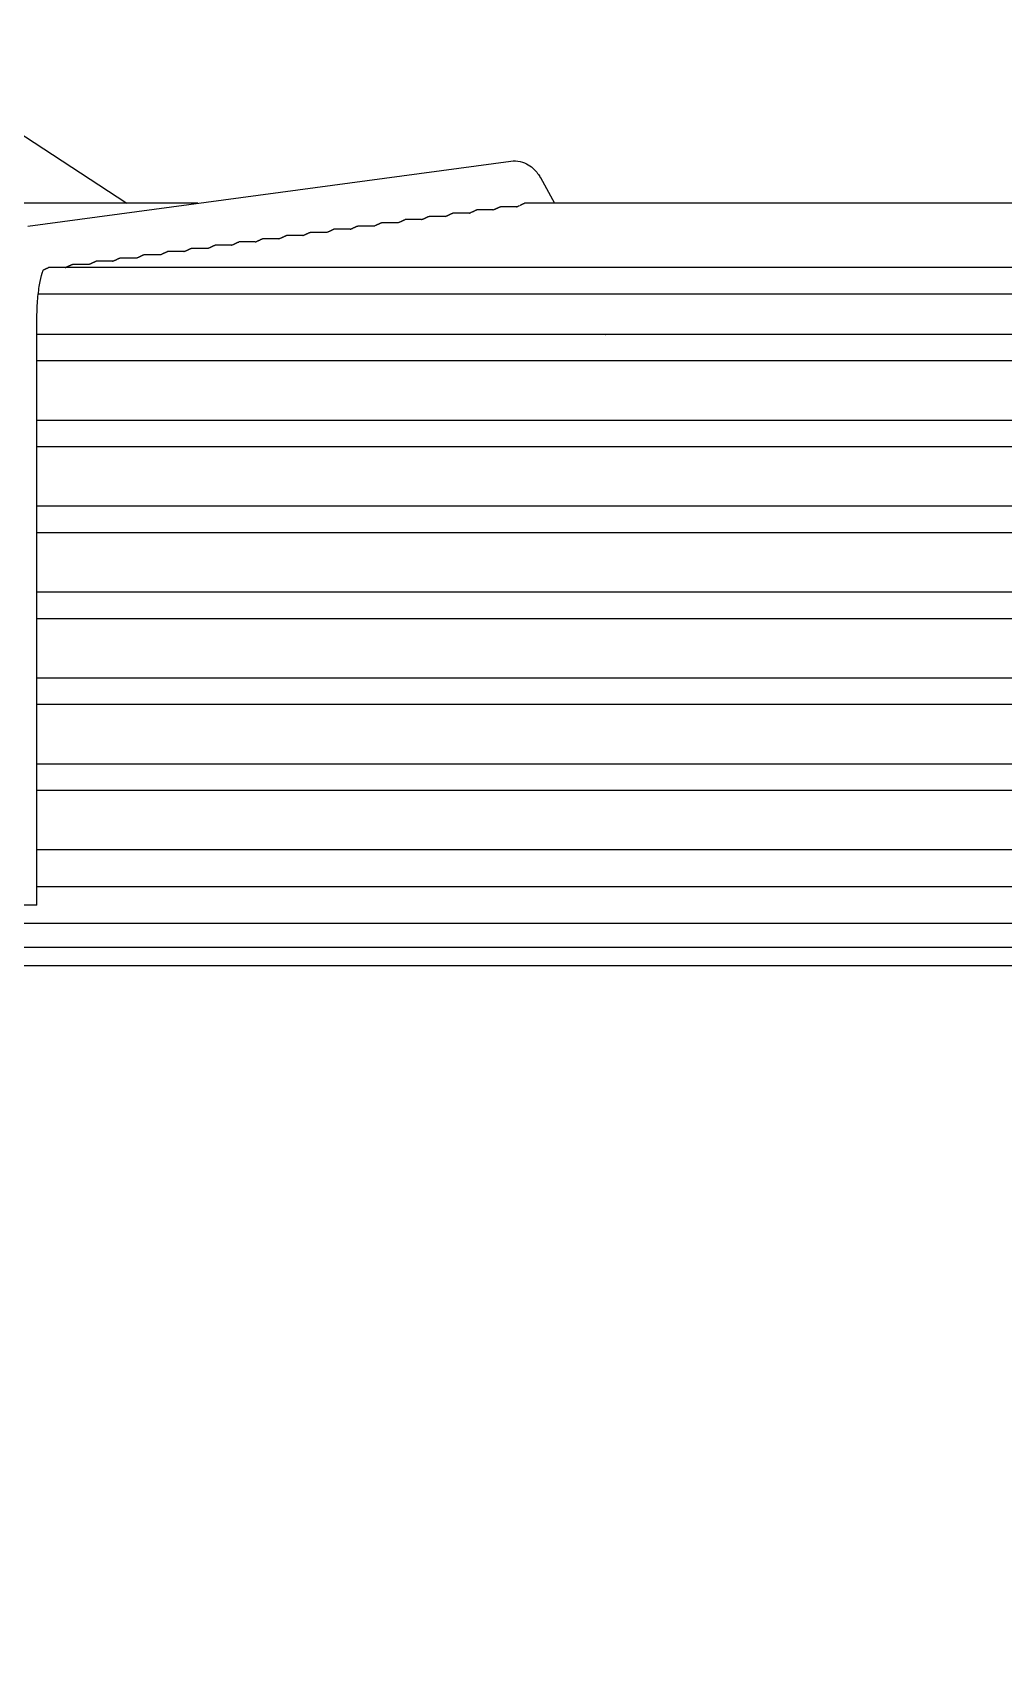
# Model space of a CAD drawing. Header units: millimetres. Extents: x 16200 to 32328, y 18593 to 29476.
# Drawn here: x 16320.06 to 16324.15, y 18981.16 to 18988 of the extents above; entities that cross this region are included whole.
import ezdxf

# ---------------------------------------------------------------- set-up
doc = ezdxf.new("R2010")
doc.units = ezdxf.units.MM
doc.header["$LTSCALE"] = 5
doc.layers.add('UNIT', color=6, linetype='Continuous')
doc.layers.add('WS-NO-CONTROL', color=3, linetype='Continuous')
doc.styles.add('SUBMITTAL', font='romans.shx', dxfattribs={"width": 0.75})
doc.dimstyles.new('SUBMITTAL', dxfattribs={"dimtxt": 0.09375, "dimasz": 0.09375, "dimexe": 0.03125, "dimexo": 0.0625, "dimgap": 0.0625, "dimtad": 0, "dimdec": 4, "dimzin": 4, "dimdsep": 46, "dimlunit": 4, "dimtxsty": 'SUBMITTAL', "dimcen": 0.09375, "dimclre": 6, "dimadec": 0, "dimazin": 0, "dimtfac": 1, "dimtdec": 0, "dimtofl": 0, "dimtmove": 0, "dimatfit": 3, "dimfxl": 0, "dimfrac": 2, "dimtolj": 1, "dimtzin": 4, "dimarcsym": 0})

msp = doc.modelspace()

# ---------------------------------------------------------------- linework, layer by layer
at = {"layer": 'UNIT'}
for p, q in [((16319.5161, 18987.8889), (16320.453, 18987.2749)), ((16320.0363, 18987.1783), (16322.0717, 18987.4529)), ((16322.1966, 18987.383), (16322.2566, 18987.2749)), ((16320.7524, 18987.2749), (16319.2468, 18987.2749)), ((16321.7959, 18987.2196), (16321.7272, 18987.2196)), ((16321.8961, 18987.2331), (16321.8274, 18987.2331)), ((16321.9963, 18987.2466), (16321.9276, 18987.2466)), ((16322.0962, 18987.2601), (16322.0279, 18987.2601)), ((16326.1323, 18987.2749), (16322.1298, 18987.2749)), ((16321.295, 18987.1522), (16321.2261, 18987.1522)), ((16321.3952, 18987.1657), (16321.3263, 18987.1657)), ((16321.4954, 18987.1791), (16321.4265, 18987.1791)), ((16321.5956, 18987.1926), (16321.5267, 18987.1926)), ((16321.6957, 18987.2061), (16321.627, 18987.2061)), ((16320.7941, 18987.0847), (16320.725, 18987.0847)), ((16320.8943, 18987.0982), (16320.8252, 18987.0982)), ((16320.9945, 18987.1117), (16320.9254, 18987.1117)), ((16321.0946, 18987.1252), (16321.0256, 18987.1252)), ((16321.1948, 18987.1387), (16321.1258, 18987.1387)), ((16320.2932, 18987.0172), (16320.2238, 18987.0172)), ((16320.3934, 18987.0307), (16320.3241, 18987.0307)), ((16320.4935, 18987.0442), (16320.4243, 18987.0442)), ((16320.5937, 18987.0577), (16320.5245, 18987.0577)), ((16320.6939, 18987.0712), (16320.6247, 18987.0712)), ((16328.1385, 18987.0037), (16320.1236, 18987.0037)), ((16320.08, 18986.8935), (16328.1821, 18986.8935)), ((16320.0741, 18984.3163), (16320.0741, 18986.7856)), ((16328.188, 18986.7218), (16320.0741, 18986.7218)), ((16320.1031, 18986.7232), (16320.1052, 18986.7218)), ((16320.8527, 18986.7232), (16320.8527, 18986.7218)), ((16320.0741, 18986.6115), (16328.188, 18986.6115)), ((16328.188, 18986.3596), (16320.0741, 18986.3596)), ((16320.0741, 18986.2493), (16328.188, 18986.2493)), ((16328.188, 18985.9974), (16320.0741, 18985.9974)), ((16320.0741, 18985.8871), (16328.188, 18985.8871)), ((16328.188, 18985.6352), (16320.0741, 18985.6352)), ((16320.0741, 18985.5249), (16328.188, 18985.5249)), ((16328.188, 18985.2729), (16320.0741, 18985.2729)), ((16320.0741, 18985.1627), (16328.188, 18985.1627)), ((16328.188, 18984.9107), (16320.0741, 18984.9107)), ((16320.0741, 18984.8005), (16328.188, 18984.8005)), ((16328.188, 18984.5485), (16320.0741, 18984.5485)), ((16320.0741, 18984.395), (16328.188, 18984.395)), ((16320.0741, 18984.3163), (16319.8773, 18984.3163)), ((16319.5051, 18984.2395), (16328.757, 18984.2395)), ((16307.261, 18984.1391), (16341.0011, 18984.1391)), ((16341.0011, 18984.0604), (16307.261, 18984.0604))]:
    msp.add_line(p, q, dxfattribs=at)
for start_param, end_param in [(0.23649, 0.259134), (1.752338, 1.774981)]:
    msp.add_ellipse((16322.4147, 18986.7872), major_axis=(-0.0861, -0.0478), ratio=0.875426, start_param=start_param, end_param=end_param, dxfattribs=at)
for points, knots in [([(16322.0717, 18987.4529), (16322.085, 18987.4547), (16322.099, 18987.454), (16322.1247, 18987.4482), (16322.1361, 18987.4432), (16322.1552, 18987.4319), (16322.1628, 18987.4256), (16322.1756, 18987.4132), (16322.1807, 18987.407), (16322.1895, 18987.3949), (16322.1932, 18987.389), (16322.1965, 18987.3831), (16322.1965, 18987.383), (16322.1966, 18987.383)], [3.1066861, 3.1066861, 3.1066861, 3.1066861, 3.1999885, 3.1999885, 3.2942363, 3.2942363, 3.388484, 3.388484, 3.4827318, 3.4827318, 3.5769796, 3.5769796, 3.577925, 3.577925, 3.577925, 3.577925]), ([(16321.6957, 18987.2061), (16321.697, 18987.2066), (16321.6982, 18987.207), (16321.6994, 18987.2075), (16321.7006, 18987.208), (16321.7019, 18987.2085), (16321.703, 18987.209), (16321.7042, 18987.2095), (16321.7053, 18987.21), (16321.7064, 18987.2105), (16321.7075, 18987.211), (16321.7085, 18987.2115), (16321.7095, 18987.2119), (16321.7105, 18987.2124), (16321.7114, 18987.2128), (16321.7123, 18987.2133), (16321.7132, 18987.2137), (16321.7141, 18987.2141), (16321.7149, 18987.2145), (16321.7157, 18987.2149), (16321.7165, 18987.2153), (16321.7172, 18987.2157), (16321.7179, 18987.216), (16321.7186, 18987.2164), (16321.7193, 18987.2167), (16321.7199, 18987.217), (16321.7205, 18987.2173), (16321.7211, 18987.2175), (16321.7217, 18987.2178), (16321.7222, 18987.218), (16321.7227, 18987.2183), (16321.7232, 18987.2185), (16321.7237, 18987.2187), (16321.7241, 18987.2188), (16321.7246, 18987.219), (16321.725, 18987.2192), (16321.7253, 18987.2193), (16321.7257, 18987.2194), (16321.726, 18987.2195), (16321.7263, 18987.2195), (16321.7266, 18987.2196), (16321.7269, 18987.2196), (16321.7271, 18987.2196), (16321.7271, 18987.2196), (16321.7272, 18987.2196), (16321.7272, 18987.2196)], [0.1730327, 0.1730327, 0.1730327, 0.1730327, 0.195122, 0.195122, 0.195122, 0.2195122, 0.2195122, 0.2195122, 0.2439024, 0.2439024, 0.2439024, 0.2682927, 0.2682927, 0.2682927, 0.2926829, 0.2926829, 0.2926829, 0.3170732, 0.3170732, 0.3170732, 0.3414634, 0.3414634, 0.3414634, 0.3658537, 0.3658537, 0.3658537, 0.3902439, 0.3902439, 0.3902439, 0.4146341, 0.4146341, 0.4146341, 0.4390244, 0.4390244, 0.4390244, 0.4634146, 0.4634146, 0.4634146, 0.4878049, 0.4878049, 0.4878049, 0.5121951, 0.5121951, 0.5121951, 0.5157186, 0.5157186, 0.5157186, 0.5157186]), ([(16321.7959, 18987.2196), (16321.7972, 18987.2201), (16321.7984, 18987.2206), (16321.7996, 18987.221), (16321.8009, 18987.2215), (16321.8021, 18987.222), (16321.8033, 18987.2225), (16321.8045, 18987.223), (16321.8056, 18987.2235), (16321.8067, 18987.224), (16321.8077, 18987.2245), (16321.8088, 18987.225), (16321.8098, 18987.2254), (16321.8107, 18987.2259), (16321.8117, 18987.2263), (16321.8126, 18987.2268), (16321.8135, 18987.2272), (16321.8143, 18987.2276), (16321.8151, 18987.228), (16321.8159, 18987.2284), (16321.8167, 18987.2288), (16321.8174, 18987.2292), (16321.8182, 18987.2295), (16321.8188, 18987.2299), (16321.8195, 18987.2302), (16321.8202, 18987.2305), (16321.8208, 18987.2308), (16321.8213, 18987.231), (16321.8219, 18987.2313), (16321.8225, 18987.2315), (16321.823, 18987.2318), (16321.8235, 18987.232), (16321.8239, 18987.2322), (16321.8244, 18987.2323), (16321.8248, 18987.2325), (16321.8252, 18987.2326), (16321.8256, 18987.2328), (16321.8259, 18987.2329), (16321.8263, 18987.233), (16321.8266, 18987.233), (16321.8268, 18987.2331), (16321.8271, 18987.2331), (16321.8273, 18987.2331), (16321.8274, 18987.2331), (16321.8274, 18987.2331), (16321.8274, 18987.2331)], [0.17268, 0.17268, 0.17268, 0.17268, 0.195122, 0.195122, 0.195122, 0.2195122, 0.2195122, 0.2195122, 0.2439024, 0.2439024, 0.2439024, 0.2682927, 0.2682927, 0.2682927, 0.2926829, 0.2926829, 0.2926829, 0.3170732, 0.3170732, 0.3170732, 0.3414634, 0.3414634, 0.3414634, 0.3658537, 0.3658537, 0.3658537, 0.3902439, 0.3902439, 0.3902439, 0.4146341, 0.4146341, 0.4146341, 0.4390244, 0.4390244, 0.4390244, 0.4634146, 0.4634146, 0.4634146, 0.4878049, 0.4878049, 0.4878049, 0.5121951, 0.5121951, 0.5121951, 0.515732, 0.515732, 0.515732, 0.515732]), ([(16321.8961, 18987.2331), (16321.8974, 18987.2336), (16321.8986, 18987.2341), (16321.8998, 18987.2345), (16321.9011, 18987.235), (16321.9023, 18987.2355), (16321.9035, 18987.236), (16321.9047, 18987.2365), (16321.9058, 18987.237), (16321.9069, 18987.2375), (16321.908, 18987.238), (16321.909, 18987.2385), (16321.91, 18987.2389), (16321.911, 18987.2394), (16321.9119, 18987.2399), (16321.9128, 18987.2403), (16321.9137, 18987.2407), (16321.9145, 18987.2411), (16321.9154, 18987.2415), (16321.9162, 18987.2419), (16321.9169, 18987.2423), (16321.9177, 18987.2427), (16321.9184, 18987.243), (16321.9191, 18987.2434), (16321.9197, 18987.2437), (16321.9204, 18987.244), (16321.921, 18987.2443), (16321.9216, 18987.2445), (16321.9221, 18987.2448), (16321.9227, 18987.245), (16321.9232, 18987.2453), (16321.9237, 18987.2455), (16321.9242, 18987.2457), (16321.9246, 18987.2458), (16321.925, 18987.246), (16321.9254, 18987.2461), (16321.9258, 18987.2463), (16321.9262, 18987.2464), (16321.9265, 18987.2465), (16321.9268, 18987.2465), (16321.9271, 18987.2466), (16321.9273, 18987.2466), (16321.9275, 18987.2466), (16321.9276, 18987.2466), (16321.9276, 18987.2466), (16321.9276, 18987.2466)], [0.1723275, 0.1723275, 0.1723275, 0.1723275, 0.195122, 0.195122, 0.195122, 0.2195122, 0.2195122, 0.2195122, 0.2439024, 0.2439024, 0.2439024, 0.2682927, 0.2682927, 0.2682927, 0.2926829, 0.2926829, 0.2926829, 0.3170732, 0.3170732, 0.3170732, 0.3414634, 0.3414634, 0.3414634, 0.3658537, 0.3658537, 0.3658537, 0.3902439, 0.3902439, 0.3902439, 0.4146341, 0.4146341, 0.4146341, 0.4390244, 0.4390244, 0.4390244, 0.4634146, 0.4634146, 0.4634146, 0.4878049, 0.4878049, 0.4878049, 0.5121951, 0.5121951, 0.5121951, 0.5157454, 0.5157454, 0.5157454, 0.5157454]), ([(16321.9963, 18987.2466), (16321.9976, 18987.2471), (16321.9989, 18987.2476), (16322.0001, 18987.248), (16322.0013, 18987.2485), (16322.0026, 18987.2491), (16322.0038, 18987.2496), (16322.0049, 18987.2501), (16322.0061, 18987.2505), (16322.0071, 18987.251), (16322.0082, 18987.2515), (16322.0092, 18987.252), (16322.0102, 18987.2524), (16322.0112, 18987.2529), (16322.0121, 18987.2534), (16322.013, 18987.2538), (16322.0139, 18987.2542), (16322.0148, 18987.2546), (16322.0156, 18987.255), (16322.0164, 18987.2554), (16322.0172, 18987.2558), (16322.0179, 18987.2562), (16322.0186, 18987.2565), (16322.0193, 18987.2569), (16322.02, 18987.2572), (16322.0206, 18987.2575), (16322.0212, 18987.2578), (16322.0218, 18987.258), (16322.0224, 18987.2583), (16322.0229, 18987.2585), (16322.0234, 18987.2588), (16322.0239, 18987.259), (16322.0244, 18987.2592), (16322.0248, 18987.2593), (16322.0253, 18987.2595), (16322.0257, 18987.2596), (16322.026, 18987.2598), (16322.0264, 18987.2599), (16322.0267, 18987.26), (16322.027, 18987.26), (16322.0273, 18987.2601), (16322.0276, 18987.2601), (16322.0278, 18987.2601), (16322.0278, 18987.2601), (16322.0278, 18987.2601), (16322.0279, 18987.2601)], [0.1719755, 0.1719755, 0.1719755, 0.1719755, 0.195122, 0.195122, 0.195122, 0.2195122, 0.2195122, 0.2195122, 0.2439024, 0.2439024, 0.2439024, 0.2682927, 0.2682927, 0.2682927, 0.2926829, 0.2926829, 0.2926829, 0.3170732, 0.3170732, 0.3170732, 0.3414634, 0.3414634, 0.3414634, 0.3658537, 0.3658537, 0.3658537, 0.3902439, 0.3902439, 0.3902439, 0.4146341, 0.4146341, 0.4146341, 0.4390244, 0.4390244, 0.4390244, 0.4634146, 0.4634146, 0.4634146, 0.4878049, 0.4878049, 0.4878049, 0.5121951, 0.5121951, 0.5121951, 0.5157586, 0.5157586, 0.5157586, 0.5157586]), ([(16322.0962, 18987.2601), (16322.0965, 18987.2602), (16322.0968, 18987.2603), (16322.0971, 18987.2605), (16322.0986, 18987.261), (16322.0999, 18987.2615), (16322.1012, 18987.262), (16322.1025, 18987.2626), (16322.1038, 18987.2631), (16322.105, 18987.2636), (16322.1062, 18987.2642), (16322.1074, 18987.2647), (16322.1085, 18987.2652)], [0.16559879, 0.16559879, 0.16559879, 0.16559879, 0.17073171, 0.17073171, 0.17073171, 0.19512195, 0.19512195, 0.19512195, 0.2195122, 0.2195122, 0.2195122, 0.24390244, 0.24390244, 0.24390244, 0.24390244]), ([(16322.1116, 18987.2667), (16322.1127, 18987.2672), (16322.1136, 18987.2677), (16322.1145, 18987.2682), (16322.1154, 18987.2686), (16322.1163, 18987.2691), (16322.1172, 18987.2695), (16322.118, 18987.2699), (16322.1188, 18987.2703), (16322.1195, 18987.2707), (16322.1203, 18987.2711), (16322.121, 18987.2714), (16322.1216, 18987.2717), (16322.1223, 18987.2721), (16322.1229, 18987.2724), (16322.1235, 18987.2727), (16322.1241, 18987.273), (16322.1247, 18987.2732), (16322.1252, 18987.2734), (16322.1257, 18987.2737), (16322.1262, 18987.2739), (16322.1266, 18987.2741), (16322.1271, 18987.2742), (16322.1275, 18987.2744), (16322.1279, 18987.2745), (16322.1283, 18987.2746), (16322.1286, 18987.2747), (16322.1289, 18987.2748), (16322.1292, 18987.2748), (16322.1295, 18987.2749), (16322.1297, 18987.2749), (16322.1297, 18987.2749), (16322.1297, 18987.2749), (16322.1298, 18987.2749)], [0.2682927, 0.2682927, 0.2682927, 0.2682927, 0.2926829, 0.2926829, 0.2926829, 0.3170732, 0.3170732, 0.3170732, 0.3414634, 0.3414634, 0.3414634, 0.3658537, 0.3658537, 0.3658537, 0.3902439, 0.3902439, 0.3902439, 0.4146341, 0.4146341, 0.4146341, 0.4390244, 0.4390244, 0.4390244, 0.4634146, 0.4634146, 0.4634146, 0.4878049, 0.4878049, 0.4878049, 0.5121951, 0.5121951, 0.5121951, 0.5152045, 0.5152045, 0.5152045, 0.5152045]), ([(16321.1948, 18987.1387), (16321.196, 18987.1391), (16321.1971, 18987.1395), (16321.1981, 18987.1399), (16321.1994, 18987.1404), (16321.2007, 18987.1409), (16321.2018, 18987.1415), (16321.203, 18987.142), (16321.2042, 18987.1425), (16321.2052, 18987.1429), (16321.2063, 18987.1434), (16321.2074, 18987.1439), (16321.2083, 18987.1444), (16321.2093, 18987.1449), (16321.2103, 18987.1453), (16321.2112, 18987.1457), (16321.2121, 18987.1462), (16321.2129, 18987.1466), (16321.2137, 18987.147), (16321.2145, 18987.1474), (16321.2153, 18987.1478), (16321.216, 18987.1481), (16321.2168, 18987.1485), (16321.2175, 18987.1488), (16321.2181, 18987.1492), (16321.2188, 18987.1495), (16321.2194, 18987.1498), (16321.22, 18987.15), (16321.2206, 18987.1503), (16321.2211, 18987.1506), (16321.2216, 18987.1508), (16321.2221, 18987.151), (16321.2226, 18987.1512), (16321.223, 18987.1514), (16321.2235, 18987.1515), (16321.2239, 18987.1517), (16321.2242, 18987.1518), (16321.2246, 18987.1519), (16321.2249, 18987.152), (16321.2252, 18987.1521), (16321.2255, 18987.1521), (16321.2258, 18987.1521), (16321.226, 18987.1522), (16321.226, 18987.1522), (16321.226, 18987.1522), (16321.2261, 18987.1522)], [0.1747945, 0.1747945, 0.1747945, 0.1747945, 0.195122, 0.195122, 0.195122, 0.2195122, 0.2195122, 0.2195122, 0.2439024, 0.2439024, 0.2439024, 0.2682927, 0.2682927, 0.2682927, 0.2926829, 0.2926829, 0.2926829, 0.3170732, 0.3170732, 0.3170732, 0.3414634, 0.3414634, 0.3414634, 0.3658537, 0.3658537, 0.3658537, 0.3902439, 0.3902439, 0.3902439, 0.4146341, 0.4146341, 0.4146341, 0.4390244, 0.4390244, 0.4390244, 0.4634146, 0.4634146, 0.4634146, 0.4878049, 0.4878049, 0.4878049, 0.5121951, 0.5121951, 0.5121951, 0.5156505, 0.5156505, 0.5156505, 0.5156505]), ([(16321.295, 18987.1522), (16321.2962, 18987.1526), (16321.2973, 18987.153), (16321.2984, 18987.1534), (16321.2997, 18987.154), (16321.3009, 18987.1545), (16321.3021, 18987.155), (16321.3033, 18987.1555), (16321.3044, 18987.156), (16321.3055, 18987.1565), (16321.3066, 18987.1569), (16321.3076, 18987.1574), (16321.3086, 18987.1579), (16321.3096, 18987.1584), (16321.3105, 18987.1588), (16321.3114, 18987.1593), (16321.3123, 18987.1597), (16321.3132, 18987.1601), (16321.314, 18987.1605), (16321.3148, 18987.1609), (16321.3155, 18987.1613), (16321.3163, 18987.1616), (16321.317, 18987.162), (16321.3177, 18987.1623), (16321.3184, 18987.1627), (16321.319, 18987.163), (16321.3196, 18987.1633), (16321.3202, 18987.1635), (16321.3208, 18987.1638), (16321.3213, 18987.1641), (16321.3218, 18987.1643), (16321.3223, 18987.1645), (16321.3228, 18987.1647), (16321.3232, 18987.1649), (16321.3237, 18987.165), (16321.3241, 18987.1652), (16321.3244, 18987.1653), (16321.3248, 18987.1654), (16321.3251, 18987.1655), (16321.3254, 18987.1655), (16321.3257, 18987.1656), (16321.326, 18987.1656), (16321.3262, 18987.1657), (16321.3262, 18987.1657), (16321.3263, 18987.1657), (16321.3263, 18987.1657)], [0.1744428, 0.1744428, 0.1744428, 0.1744428, 0.195122, 0.195122, 0.195122, 0.2195122, 0.2195122, 0.2195122, 0.2439024, 0.2439024, 0.2439024, 0.2682927, 0.2682927, 0.2682927, 0.2926829, 0.2926829, 0.2926829, 0.3170732, 0.3170732, 0.3170732, 0.3414634, 0.3414634, 0.3414634, 0.3658537, 0.3658537, 0.3658537, 0.3902439, 0.3902439, 0.3902439, 0.4146341, 0.4146341, 0.4146341, 0.4390244, 0.4390244, 0.4390244, 0.4634146, 0.4634146, 0.4634146, 0.4878049, 0.4878049, 0.4878049, 0.5121951, 0.5121951, 0.5121951, 0.5156642, 0.5156642, 0.5156642, 0.5156642]), ([(16321.3952, 18987.1657), (16321.3964, 18987.1661), (16321.3975, 18987.1665), (16321.3986, 18987.167), (16321.3999, 18987.1675), (16321.4011, 18987.168), (16321.4023, 18987.1685), (16321.4035, 18987.169), (16321.4046, 18987.1695), (16321.4057, 18987.17), (16321.4068, 18987.1705), (16321.4078, 18987.1709), (16321.4088, 18987.1714), (16321.4098, 18987.1719), (16321.4107, 18987.1723), (16321.4116, 18987.1728), (16321.4125, 18987.1732), (16321.4134, 18987.1736), (16321.4142, 18987.174), (16321.415, 18987.1744), (16321.4158, 18987.1748), (16321.4165, 18987.1752), (16321.4172, 18987.1755), (16321.4179, 18987.1758), (16321.4186, 18987.1762), (16321.4192, 18987.1765), (16321.4198, 18987.1768), (16321.4204, 18987.177), (16321.421, 18987.1773), (16321.4216, 18987.1776), (16321.4221, 18987.1778), (16321.4226, 18987.178), (16321.423, 18987.1782), (16321.4235, 18987.1784), (16321.4239, 18987.1785), (16321.4243, 18987.1787), (16321.4247, 18987.1788), (16321.425, 18987.1789), (16321.4254, 18987.179), (16321.4257, 18987.179), (16321.4259, 18987.1791), (16321.4262, 18987.1791), (16321.4264, 18987.1791), (16321.4265, 18987.1791), (16321.4265, 18987.1791), (16321.4265, 18987.1791)], [0.1740907, 0.1740907, 0.1740907, 0.1740907, 0.195122, 0.195122, 0.195122, 0.2195122, 0.2195122, 0.2195122, 0.2439024, 0.2439024, 0.2439024, 0.2682927, 0.2682927, 0.2682927, 0.2926829, 0.2926829, 0.2926829, 0.3170732, 0.3170732, 0.3170732, 0.3414634, 0.3414634, 0.3414634, 0.3658537, 0.3658537, 0.3658537, 0.3902439, 0.3902439, 0.3902439, 0.4146341, 0.4146341, 0.4146341, 0.4390244, 0.4390244, 0.4390244, 0.4634146, 0.4634146, 0.4634146, 0.4878049, 0.4878049, 0.4878049, 0.5121951, 0.5121951, 0.5121951, 0.5156779, 0.5156779, 0.5156779, 0.5156779]), ([(16321.4954, 18987.1791), (16321.4966, 18987.1796), (16321.4977, 18987.18), (16321.4989, 18987.1805), (16321.5002, 18987.181), (16321.5014, 18987.1815), (16321.5026, 18987.182), (16321.5037, 18987.1825), (16321.5049, 18987.183), (16321.506, 18987.1835), (16321.507, 18987.184), (16321.5081, 18987.1844), (16321.509, 18987.1849), (16321.51, 18987.1854), (16321.511, 18987.1858), (16321.5119, 18987.1863), (16321.5128, 18987.1867), (16321.5136, 18987.1871), (16321.5144, 18987.1875), (16321.5152, 18987.1879), (16321.516, 18987.1883), (16321.5167, 18987.1887), (16321.5175, 18987.189), (16321.5182, 18987.1893), (16321.5188, 18987.1897), (16321.5195, 18987.19), (16321.5201, 18987.1903), (16321.5207, 18987.1905), (16321.5212, 18987.1908), (16321.5218, 18987.1911), (16321.5223, 18987.1913), (16321.5228, 18987.1915), (16321.5233, 18987.1917), (16321.5237, 18987.1919), (16321.5241, 18987.192), (16321.5245, 18987.1922), (16321.5249, 18987.1923), (16321.5253, 18987.1924), (16321.5256, 18987.1925), (16321.5259, 18987.1925), (16321.5262, 18987.1926), (16321.5264, 18987.1926), (16321.5267, 18987.1926), (16321.5267, 18987.1926), (16321.5267, 18987.1926), (16321.5267, 18987.1926)], [0.1737382, 0.1737382, 0.1737382, 0.1737382, 0.195122, 0.195122, 0.195122, 0.2195122, 0.2195122, 0.2195122, 0.2439024, 0.2439024, 0.2439024, 0.2682927, 0.2682927, 0.2682927, 0.2926829, 0.2926829, 0.2926829, 0.3170732, 0.3170732, 0.3170732, 0.3414634, 0.3414634, 0.3414634, 0.3658537, 0.3658537, 0.3658537, 0.3902439, 0.3902439, 0.3902439, 0.4146341, 0.4146341, 0.4146341, 0.4390244, 0.4390244, 0.4390244, 0.4634146, 0.4634146, 0.4634146, 0.4878049, 0.4878049, 0.4878049, 0.5121951, 0.5121951, 0.5121951, 0.5156915, 0.5156915, 0.5156915, 0.5156915]), ([(16321.5956, 18987.1926), (16321.5968, 18987.1931), (16321.598, 18987.1935), (16321.5991, 18987.194), (16321.6004, 18987.1945), (16321.6016, 18987.195), (16321.6028, 18987.1955), (16321.604, 18987.196), (16321.6051, 18987.1965), (16321.6062, 18987.197), (16321.6073, 18987.1975), (16321.6083, 18987.198), (16321.6093, 18987.1984), (16321.6103, 18987.1989), (16321.6112, 18987.1993), (16321.6121, 18987.1998), (16321.613, 18987.2002), (16321.6138, 18987.2006), (16321.6147, 18987.201), (16321.6155, 18987.2014), (16321.6162, 18987.2018), (16321.617, 18987.2022), (16321.6177, 18987.2025), (16321.6184, 18987.2028), (16321.619, 18987.2032), (16321.6197, 18987.2035), (16321.6203, 18987.2038), (16321.6209, 18987.204), (16321.6215, 18987.2043), (16321.622, 18987.2045), (16321.6225, 18987.2048), (16321.623, 18987.205), (16321.6235, 18987.2052), (16321.6239, 18987.2053), (16321.6244, 18987.2055), (16321.6248, 18987.2057), (16321.6251, 18987.2058), (16321.6255, 18987.2059), (16321.6258, 18987.206), (16321.6261, 18987.206), (16321.6264, 18987.2061), (16321.6267, 18987.2061), (16321.6269, 18987.2061), (16321.6269, 18987.2061), (16321.6269, 18987.2061), (16321.627, 18987.2061)], [0.1733855, 0.1733855, 0.1733855, 0.1733855, 0.195122, 0.195122, 0.195122, 0.2195122, 0.2195122, 0.2195122, 0.2439024, 0.2439024, 0.2439024, 0.2682927, 0.2682927, 0.2682927, 0.2926829, 0.2926829, 0.2926829, 0.3170732, 0.3170732, 0.3170732, 0.3414634, 0.3414634, 0.3414634, 0.3658537, 0.3658537, 0.3658537, 0.3902439, 0.3902439, 0.3902439, 0.4146341, 0.4146341, 0.4146341, 0.4390244, 0.4390244, 0.4390244, 0.4634146, 0.4634146, 0.4634146, 0.4878049, 0.4878049, 0.4878049, 0.5121951, 0.5121951, 0.5121951, 0.5157051, 0.5157051, 0.5157051, 0.5157051]), ([(16320.6939, 18987.0712), (16320.6949, 18987.0716), (16320.696, 18987.072), (16320.6969, 18987.0724), (16320.6982, 18987.0729), (16320.6995, 18987.0734), (16320.7007, 18987.0739), (16320.7018, 18987.0744), (16320.703, 18987.0749), (16320.7041, 18987.0754), (16320.7051, 18987.0759), (16320.7062, 18987.0764), (16320.7072, 18987.0768), (16320.7082, 18987.0773), (16320.7091, 18987.0778), (16320.71, 18987.0782), (16320.7109, 18987.0787), (16320.7118, 18987.0791), (16320.7126, 18987.0795), (16320.7134, 18987.0799), (16320.7142, 18987.0803), (16320.7149, 18987.0806), (16320.7156, 18987.081), (16320.7163, 18987.0813), (16320.717, 18987.0817), (16320.7176, 18987.082), (16320.7182, 18987.0823), (16320.7188, 18987.0825), (16320.7194, 18987.0828), (16320.72, 18987.0831), (16320.7205, 18987.0833), (16320.721, 18987.0835), (16320.7214, 18987.0837), (16320.7219, 18987.0839), (16320.7223, 18987.084), (16320.7227, 18987.0842), (16320.7231, 18987.0843), (16320.7235, 18987.0844), (16320.7238, 18987.0845), (16320.7241, 18987.0846), (16320.7244, 18987.0846), (16320.7246, 18987.0847), (16320.7249, 18987.0847), (16320.7249, 18987.0847), (16320.7249, 18987.0847), (16320.725, 18987.0847)], [0.1765439, 0.1765439, 0.1765439, 0.1765439, 0.195122, 0.195122, 0.195122, 0.2195122, 0.2195122, 0.2195122, 0.2439024, 0.2439024, 0.2439024, 0.2682927, 0.2682927, 0.2682927, 0.2926829, 0.2926829, 0.2926829, 0.3170732, 0.3170732, 0.3170732, 0.3414634, 0.3414634, 0.3414634, 0.3658537, 0.3658537, 0.3658537, 0.3902439, 0.3902439, 0.3902439, 0.4146341, 0.4146341, 0.4146341, 0.4390244, 0.4390244, 0.4390244, 0.4634146, 0.4634146, 0.4634146, 0.4878049, 0.4878049, 0.4878049, 0.5121951, 0.5121951, 0.5121951, 0.5155818, 0.5155818, 0.5155818, 0.5155818]), ([(16320.7941, 18987.0847), (16320.7952, 18987.0851), (16320.7962, 18987.0855), (16320.7972, 18987.0859), (16320.7985, 18987.0864), (16320.7997, 18987.0869), (16320.8009, 18987.0874), (16320.8021, 18987.0879), (16320.8032, 18987.0884), (16320.8043, 18987.0889), (16320.8054, 18987.0894), (16320.8064, 18987.0899), (16320.8074, 18987.0904), (16320.8084, 18987.0908), (16320.8093, 18987.0913), (16320.8102, 18987.0917), (16320.8111, 18987.0922), (16320.812, 18987.0926), (16320.8128, 18987.093), (16320.8136, 18987.0934), (16320.8144, 18987.0938), (16320.8151, 18987.0941), (16320.8159, 18987.0945), (16320.8165, 18987.0948), (16320.8172, 18987.0952), (16320.8179, 18987.0955), (16320.8185, 18987.0958), (16320.8191, 18987.096), (16320.8196, 18987.0963), (16320.8202, 18987.0966), (16320.8207, 18987.0968), (16320.8212, 18987.097), (16320.8217, 18987.0972), (16320.8221, 18987.0974), (16320.8225, 18987.0975), (16320.823, 18987.0977), (16320.8233, 18987.0978), (16320.8237, 18987.0979), (16320.824, 18987.098), (16320.8243, 18987.0981), (16320.8246, 18987.0981), (16320.8249, 18987.0982), (16320.8251, 18987.0982), (16320.8251, 18987.0982), (16320.8251, 18987.0982), (16320.8252, 18987.0982)], [0.1761954, 0.1761954, 0.1761954, 0.1761954, 0.195122, 0.195122, 0.195122, 0.2195122, 0.2195122, 0.2195122, 0.2439024, 0.2439024, 0.2439024, 0.2682927, 0.2682927, 0.2682927, 0.2926829, 0.2926829, 0.2926829, 0.3170732, 0.3170732, 0.3170732, 0.3414634, 0.3414634, 0.3414634, 0.3658537, 0.3658537, 0.3658537, 0.3902439, 0.3902439, 0.3902439, 0.4146341, 0.4146341, 0.4146341, 0.4390244, 0.4390244, 0.4390244, 0.4634146, 0.4634146, 0.4634146, 0.4878049, 0.4878049, 0.4878049, 0.5121951, 0.5121951, 0.5121951, 0.5155955, 0.5155955, 0.5155955, 0.5155955]), ([(16320.8943, 18987.0982), (16320.8954, 18987.0986), (16320.8964, 18987.099), (16320.8974, 18987.0994), (16320.8987, 18987.0999), (16320.8999, 18987.1004), (16320.9011, 18987.1009), (16320.9023, 18987.1014), (16320.9034, 18987.1019), (16320.9045, 18987.1024), (16320.9056, 18987.1029), (16320.9066, 18987.1034), (16320.9076, 18987.1039), (16320.9086, 18987.1043), (16320.9096, 18987.1048), (16320.9105, 18987.1052), (16320.9114, 18987.1057), (16320.9122, 18987.1061), (16320.913, 18987.1065), (16320.9138, 18987.1069), (16320.9146, 18987.1073), (16320.9154, 18987.1076), (16320.9161, 18987.108), (16320.9168, 18987.1083), (16320.9174, 18987.1087), (16320.9181, 18987.109), (16320.9187, 18987.1093), (16320.9193, 18987.1095), (16320.9199, 18987.1098), (16320.9204, 18987.1101), (16320.9209, 18987.1103), (16320.9214, 18987.1105), (16320.9219, 18987.1107), (16320.9223, 18987.1109), (16320.9228, 18987.111), (16320.9232, 18987.1112), (16320.9235, 18987.1113), (16320.9239, 18987.1114), (16320.9242, 18987.1115), (16320.9245, 18987.1116), (16320.9248, 18987.1116), (16320.9251, 18987.1117), (16320.9253, 18987.1117), (16320.9253, 18987.1117), (16320.9254, 18987.1117), (16320.9254, 18987.1117)], [0.1758462, 0.1758462, 0.1758462, 0.1758462, 0.195122, 0.195122, 0.195122, 0.2195122, 0.2195122, 0.2195122, 0.2439024, 0.2439024, 0.2439024, 0.2682927, 0.2682927, 0.2682927, 0.2926829, 0.2926829, 0.2926829, 0.3170732, 0.3170732, 0.3170732, 0.3414634, 0.3414634, 0.3414634, 0.3658537, 0.3658537, 0.3658537, 0.3902439, 0.3902439, 0.3902439, 0.4146341, 0.4146341, 0.4146341, 0.4390244, 0.4390244, 0.4390244, 0.4634146, 0.4634146, 0.4634146, 0.4878049, 0.4878049, 0.4878049, 0.5121951, 0.5121951, 0.5121951, 0.5156093, 0.5156093, 0.5156093, 0.5156093]), ([(16320.9945, 18987.1117), (16320.9956, 18987.1121), (16320.9966, 18987.1125), (16320.9977, 18987.1129), (16320.999, 18987.1134), (16321.0002, 18987.1139), (16321.0014, 18987.1144), (16321.0026, 18987.1149), (16321.0037, 18987.1154), (16321.0048, 18987.1159), (16321.0058, 18987.1164), (16321.0069, 18987.1169), (16321.0079, 18987.1174), (16321.0089, 18987.1178), (16321.0098, 18987.1183), (16321.0107, 18987.1187), (16321.0116, 18987.1192), (16321.0125, 18987.1196), (16321.0133, 18987.12), (16321.0141, 18987.1204), (16321.0149, 18987.1208), (16321.0156, 18987.1211), (16321.0163, 18987.1215), (16321.017, 18987.1218), (16321.0177, 18987.1222), (16321.0183, 18987.1225), (16321.0189, 18987.1228), (16321.0195, 18987.123), (16321.0201, 18987.1233), (16321.0206, 18987.1236), (16321.0211, 18987.1238), (16321.0217, 18987.124), (16321.0221, 18987.1242), (16321.0226, 18987.1244), (16321.023, 18987.1245), (16321.0234, 18987.1247), (16321.0238, 18987.1248), (16321.0241, 18987.1249), (16321.0245, 18987.125), (16321.0248, 18987.1251), (16321.0251, 18987.1251), (16321.0253, 18987.1252), (16321.0255, 18987.1252), (16321.0256, 18987.1252), (16321.0256, 18987.1252), (16321.0256, 18987.1252)], [0.1754963, 0.1754963, 0.1754963, 0.1754963, 0.195122, 0.195122, 0.195122, 0.2195122, 0.2195122, 0.2195122, 0.2439024, 0.2439024, 0.2439024, 0.2682927, 0.2682927, 0.2682927, 0.2926829, 0.2926829, 0.2926829, 0.3170732, 0.3170732, 0.3170732, 0.3414634, 0.3414634, 0.3414634, 0.3658537, 0.3658537, 0.3658537, 0.3902439, 0.3902439, 0.3902439, 0.4146341, 0.4146341, 0.4146341, 0.4390244, 0.4390244, 0.4390244, 0.4634146, 0.4634146, 0.4634146, 0.4878049, 0.4878049, 0.4878049, 0.5121951, 0.5121951, 0.5121951, 0.5156231, 0.5156231, 0.5156231, 0.5156231]), ([(16321.0946, 18987.1252), (16321.0958, 18987.1256), (16321.0969, 18987.126), (16321.0979, 18987.1264), (16321.0992, 18987.1269), (16321.1004, 18987.1274), (16321.1016, 18987.1279), (16321.1028, 18987.1284), (16321.1039, 18987.1289), (16321.105, 18987.1294), (16321.1061, 18987.1299), (16321.1071, 18987.1304), (16321.1081, 18987.1309), (16321.1091, 18987.1313), (16321.11, 18987.1318), (16321.1109, 18987.1322), (16321.1118, 18987.1327), (16321.1127, 18987.1331), (16321.1135, 18987.1335), (16321.1143, 18987.1339), (16321.1151, 18987.1343), (16321.1158, 18987.1346), (16321.1165, 18987.135), (16321.1172, 18987.1353), (16321.1179, 18987.1357), (16321.1185, 18987.136), (16321.1192, 18987.1363), (16321.1197, 18987.1365), (16321.1203, 18987.1368), (16321.1209, 18987.1371), (16321.1214, 18987.1373), (16321.1219, 18987.1375), (16321.1224, 18987.1377), (16321.1228, 18987.1379), (16321.1232, 18987.138), (16321.1236, 18987.1382), (16321.124, 18987.1383), (16321.1244, 18987.1384), (16321.1247, 18987.1385), (16321.125, 18987.1386), (16321.1253, 18987.1386), (16321.1255, 18987.1387), (16321.1258, 18987.1387), (16321.1258, 18987.1387), (16321.1258, 18987.1387), (16321.1258, 18987.1387)], [0.1751457, 0.1751457, 0.1751457, 0.1751457, 0.195122, 0.195122, 0.195122, 0.2195122, 0.2195122, 0.2195122, 0.2439024, 0.2439024, 0.2439024, 0.2682927, 0.2682927, 0.2682927, 0.2926829, 0.2926829, 0.2926829, 0.3170732, 0.3170732, 0.3170732, 0.3414634, 0.3414634, 0.3414634, 0.3658537, 0.3658537, 0.3658537, 0.3902439, 0.3902439, 0.3902439, 0.4146341, 0.4146341, 0.4146341, 0.4390244, 0.4390244, 0.4390244, 0.4634146, 0.4634146, 0.4634146, 0.4878049, 0.4878049, 0.4878049, 0.5121951, 0.5121951, 0.5121951, 0.5156368, 0.5156368, 0.5156368, 0.5156368]), ([(16320.193, 18987.0037), (16320.1939, 18987.0041), (16320.1948, 18987.0044), (16320.1957, 18987.0048), (16320.197, 18987.0053), (16320.1983, 18987.0058), (16320.1995, 18987.0063), (16320.2006, 18987.0068), (16320.2018, 18987.0073), (16320.2029, 18987.0078), (16320.204, 18987.0083), (16320.205, 18987.0088), (16320.206, 18987.0093), (16320.207, 18987.0098), (16320.2079, 18987.0102), (16320.2088, 18987.0107), (16320.2097, 18987.0111), (16320.2106, 18987.0116), (16320.2114, 18987.012), (16320.2122, 18987.0124), (16320.213, 18987.0128), (16320.2137, 18987.0131), (16320.2145, 18987.0135), (16320.2152, 18987.0138), (16320.2158, 18987.0142), (16320.2165, 18987.0145), (16320.2171, 18987.0148), (16320.2177, 18987.0151), (16320.2183, 18987.0153), (16320.2188, 18987.0156), (16320.2193, 18987.0158), (16320.2198, 18987.016), (16320.2203, 18987.0162), (16320.2208, 18987.0164), (16320.2212, 18987.0166), (16320.2216, 18987.0167), (16320.222, 18987.0168), (16320.2223, 18987.0169), (16320.2227, 18987.017), (16320.223, 18987.0171), (16320.2233, 18987.0172), (16320.2235, 18987.0172), (16320.2237, 18987.0172), (16320.2238, 18987.0172), (16320.2238, 18987.0172), (16320.2238, 18987.0172)], [0.1782737, 0.1782737, 0.1782737, 0.1782737, 0.195122, 0.195122, 0.195122, 0.2195122, 0.2195122, 0.2195122, 0.2439024, 0.2439024, 0.2439024, 0.2682927, 0.2682927, 0.2682927, 0.2926829, 0.2926829, 0.2926829, 0.3170732, 0.3170732, 0.3170732, 0.3414634, 0.3414634, 0.3414634, 0.3658537, 0.3658537, 0.3658537, 0.3902439, 0.3902439, 0.3902439, 0.4146341, 0.4146341, 0.4146341, 0.4390244, 0.4390244, 0.4390244, 0.4634146, 0.4634146, 0.4634146, 0.4878049, 0.4878049, 0.4878049, 0.5121951, 0.5121951, 0.5121951, 0.5155129, 0.5155129, 0.5155129, 0.5155129]), ([(16320.2932, 18987.0172), (16320.2941, 18987.0176), (16320.2951, 18987.0179), (16320.296, 18987.0183), (16320.2973, 18987.0188), (16320.2985, 18987.0193), (16320.2997, 18987.0198), (16320.3009, 18987.0204), (16320.302, 18987.0209), (16320.3031, 18987.0214), (16320.3042, 18987.0219), (16320.3052, 18987.0223), (16320.3062, 18987.0228), (16320.3072, 18987.0233), (16320.3082, 18987.0237), (16320.3091, 18987.0242), (16320.31, 18987.0246), (16320.3108, 18987.0251), (16320.3116, 18987.0255), (16320.3125, 18987.0259), (16320.3132, 18987.0263), (16320.314, 18987.0266), (16320.3147, 18987.027), (16320.3154, 18987.0273), (16320.3161, 18987.0277), (16320.3167, 18987.028), (16320.3173, 18987.0283), (16320.3179, 18987.0286), (16320.3185, 18987.0288), (16320.319, 18987.0291), (16320.3196, 18987.0293), (16320.3201, 18987.0295), (16320.3205, 18987.0297), (16320.321, 18987.0299), (16320.3214, 18987.0301), (16320.3218, 18987.0302), (16320.3222, 18987.0303), (16320.3226, 18987.0304), (16320.3229, 18987.0305), (16320.3232, 18987.0306), (16320.3235, 18987.0307), (16320.3237, 18987.0307), (16320.324, 18987.0307), (16320.324, 18987.0307), (16320.324, 18987.0307), (16320.3241, 18987.0307)], [0.1779295, 0.1779295, 0.1779295, 0.1779295, 0.195122, 0.195122, 0.195122, 0.2195122, 0.2195122, 0.2195122, 0.2439024, 0.2439024, 0.2439024, 0.2682927, 0.2682927, 0.2682927, 0.2926829, 0.2926829, 0.2926829, 0.3170732, 0.3170732, 0.3170732, 0.3414634, 0.3414634, 0.3414634, 0.3658537, 0.3658537, 0.3658537, 0.3902439, 0.3902439, 0.3902439, 0.4146341, 0.4146341, 0.4146341, 0.4390244, 0.4390244, 0.4390244, 0.4634146, 0.4634146, 0.4634146, 0.4878049, 0.4878049, 0.4878049, 0.5121951, 0.5121951, 0.5121951, 0.5155267, 0.5155267, 0.5155267, 0.5155267]), ([(16320.3934, 18987.0307), (16320.3943, 18987.0311), (16320.3953, 18987.0314), (16320.3962, 18987.0318), (16320.3975, 18987.0323), (16320.3987, 18987.0328), (16320.3999, 18987.0334), (16320.4011, 18987.0339), (16320.4023, 18987.0344), (16320.4033, 18987.0349), (16320.4044, 18987.0354), (16320.4055, 18987.0359), (16320.4065, 18987.0363), (16320.4075, 18987.0368), (16320.4084, 18987.0373), (16320.4093, 18987.0377), (16320.4102, 18987.0381), (16320.4111, 18987.0386), (16320.4119, 18987.039), (16320.4127, 18987.0394), (16320.4135, 18987.0398), (16320.4142, 18987.0401), (16320.4149, 18987.0405), (16320.4156, 18987.0408), (16320.4163, 18987.0412), (16320.4169, 18987.0415), (16320.4176, 18987.0418), (16320.4181, 18987.0421), (16320.4187, 18987.0423), (16320.4193, 18987.0426), (16320.4198, 18987.0428), (16320.4203, 18987.043), (16320.4208, 18987.0432), (16320.4212, 18987.0434), (16320.4216, 18987.0436), (16320.422, 18987.0437), (16320.4224, 18987.0438), (16320.4228, 18987.0439), (16320.4231, 18987.044), (16320.4234, 18987.0441), (16320.4237, 18987.0442), (16320.424, 18987.0442), (16320.4242, 18987.0442), (16320.4242, 18987.0442), (16320.4243, 18987.0442), (16320.4243, 18987.0442)], [0.1775844, 0.1775844, 0.1775844, 0.1775844, 0.195122, 0.195122, 0.195122, 0.2195122, 0.2195122, 0.2195122, 0.2439024, 0.2439024, 0.2439024, 0.2682927, 0.2682927, 0.2682927, 0.2926829, 0.2926829, 0.2926829, 0.3170732, 0.3170732, 0.3170732, 0.3414634, 0.3414634, 0.3414634, 0.3658537, 0.3658537, 0.3658537, 0.3902439, 0.3902439, 0.3902439, 0.4146341, 0.4146341, 0.4146341, 0.4390244, 0.4390244, 0.4390244, 0.4634146, 0.4634146, 0.4634146, 0.4878049, 0.4878049, 0.4878049, 0.5121951, 0.5121951, 0.5121951, 0.5155404, 0.5155404, 0.5155404, 0.5155404]), ([(16320.4935, 18987.0442), (16320.4945, 18987.0446), (16320.4955, 18987.0449), (16320.4965, 18987.0453), (16320.4977, 18987.0458), (16320.499, 18987.0464), (16320.5002, 18987.0469), (16320.5014, 18987.0474), (16320.5025, 18987.0479), (16320.5036, 18987.0484), (16320.5047, 18987.0489), (16320.5057, 18987.0494), (16320.5067, 18987.0498), (16320.5077, 18987.0503), (16320.5086, 18987.0508), (16320.5095, 18987.0512), (16320.5104, 18987.0516), (16320.5113, 18987.0521), (16320.5121, 18987.0525), (16320.5129, 18987.0529), (16320.5137, 18987.0533), (16320.5144, 18987.0536), (16320.5152, 18987.054), (16320.5159, 18987.0543), (16320.5165, 18987.0547), (16320.5172, 18987.055), (16320.5178, 18987.0553), (16320.5184, 18987.0556), (16320.519, 18987.0558), (16320.5195, 18987.0561), (16320.52, 18987.0563), (16320.5205, 18987.0565), (16320.521, 18987.0567), (16320.5214, 18987.0569), (16320.5219, 18987.0571), (16320.5223, 18987.0572), (16320.5226, 18987.0573), (16320.523, 18987.0574), (16320.5233, 18987.0575), (16320.5236, 18987.0576), (16320.5239, 18987.0576), (16320.5242, 18987.0577), (16320.5244, 18987.0577), (16320.5244, 18987.0577), (16320.5245, 18987.0577), (16320.5245, 18987.0577)], [0.1772384, 0.1772384, 0.1772384, 0.1772384, 0.195122, 0.195122, 0.195122, 0.2195122, 0.2195122, 0.2195122, 0.2439024, 0.2439024, 0.2439024, 0.2682927, 0.2682927, 0.2682927, 0.2926829, 0.2926829, 0.2926829, 0.3170732, 0.3170732, 0.3170732, 0.3414634, 0.3414634, 0.3414634, 0.3658537, 0.3658537, 0.3658537, 0.3902439, 0.3902439, 0.3902439, 0.4146341, 0.4146341, 0.4146341, 0.4390244, 0.4390244, 0.4390244, 0.4634146, 0.4634146, 0.4634146, 0.4878049, 0.4878049, 0.4878049, 0.5121951, 0.5121951, 0.5121951, 0.5155542, 0.5155542, 0.5155542, 0.5155542]), ([(16320.5937, 18987.0577), (16320.5947, 18987.0581), (16320.5957, 18987.0585), (16320.5967, 18987.0588), (16320.598, 18987.0594), (16320.5992, 18987.0599), (16320.6004, 18987.0604), (16320.6016, 18987.0609), (16320.6027, 18987.0614), (16320.6038, 18987.0619), (16320.6049, 18987.0624), (16320.6059, 18987.0629), (16320.6069, 18987.0633), (16320.6079, 18987.0638), (16320.6089, 18987.0643), (16320.6098, 18987.0647), (16320.6107, 18987.0652), (16320.6115, 18987.0656), (16320.6123, 18987.066), (16320.6132, 18987.0664), (16320.6139, 18987.0668), (16320.6147, 18987.0671), (16320.6154, 18987.0675), (16320.6161, 18987.0678), (16320.6167, 18987.0682), (16320.6174, 18987.0685), (16320.618, 18987.0688), (16320.6186, 18987.069), (16320.6192, 18987.0693), (16320.6197, 18987.0696), (16320.6202, 18987.0698), (16320.6207, 18987.07), (16320.6212, 18987.0702), (16320.6217, 18987.0704), (16320.6221, 18987.0706), (16320.6225, 18987.0707), (16320.6229, 18987.0708), (16320.6232, 18987.0709), (16320.6236, 18987.071), (16320.6239, 18987.0711), (16320.6242, 18987.0711), (16320.6244, 18987.0712), (16320.6246, 18987.0712), (16320.6247, 18987.0712), (16320.6247, 18987.0712), (16320.6247, 18987.0712)], [0.1768915, 0.1768915, 0.1768915, 0.1768915, 0.195122, 0.195122, 0.195122, 0.2195122, 0.2195122, 0.2195122, 0.2439024, 0.2439024, 0.2439024, 0.2682927, 0.2682927, 0.2682927, 0.2926829, 0.2926829, 0.2926829, 0.3170732, 0.3170732, 0.3170732, 0.3414634, 0.3414634, 0.3414634, 0.3658537, 0.3658537, 0.3658537, 0.3902439, 0.3902439, 0.3902439, 0.4146341, 0.4146341, 0.4146341, 0.4390244, 0.4390244, 0.4390244, 0.4634146, 0.4634146, 0.4634146, 0.4878049, 0.4878049, 0.4878049, 0.5121951, 0.5121951, 0.5121951, 0.515568, 0.515568, 0.515568, 0.515568]), ([(16320.0741, 18986.7856), (16320.0741, 18986.8121), (16320.0751, 18986.8385), (16320.079, 18986.8881), (16320.0818, 18986.9112), (16320.0886, 18986.9506), (16320.0924, 18986.9672), (16320.0977, 18986.9852), (16320.0992, 18986.9897), (16320.1006, 18986.9934)], [1.5707963, 1.5707963, 1.5707963, 1.5707963, 1.8648194, 1.8648194, 2.1537199, 2.1537199, 2.4236626, 2.4236626, 2.5311599, 2.5311599, 2.5311599, 2.5311599]), ([(16320.1006, 18986.9934), (16320.1013, 18986.9937), (16320.102, 18986.994), (16320.1026, 18986.9943), (16320.1037, 18986.9948), (16320.1048, 18986.9953), (16320.1058, 18986.9958), (16320.1067, 18986.9963), (16320.1077, 18986.9967), (16320.1086, 18986.9972), (16320.1095, 18986.9976), (16320.1104, 18986.9981), (16320.1112, 18986.9985), (16320.112, 18986.9989), (16320.1128, 18986.9993), (16320.1135, 18986.9996), (16320.1142, 18987), (16320.1149, 18987.0003), (16320.1156, 18987.0007), (16320.1163, 18987.001), (16320.1169, 18987.0013), (16320.1175, 18987.0016), (16320.118, 18987.0018), (16320.1186, 18987.0021), (16320.1191, 18987.0023), (16320.1196, 18987.0025), (16320.1201, 18987.0027), (16320.1205, 18987.0029), (16320.121, 18987.0031), (16320.1214, 18987.0032), (16320.1217, 18987.0033), (16320.1221, 18987.0034), (16320.1224, 18987.0035), (16320.1227, 18987.0036), (16320.123, 18987.0037), (16320.1233, 18987.0037), (16320.1235, 18987.0037), (16320.1235, 18987.0037), (16320.1236, 18987.0037), (16320.1236, 18987.0037)], [0.2291588, 0.2291588, 0.2291588, 0.2291588, 0.2439024, 0.2439024, 0.2439024, 0.2682927, 0.2682927, 0.2682927, 0.2926829, 0.2926829, 0.2926829, 0.3170732, 0.3170732, 0.3170732, 0.3414634, 0.3414634, 0.3414634, 0.3658537, 0.3658537, 0.3658537, 0.3902439, 0.3902439, 0.3902439, 0.4146341, 0.4146341, 0.4146341, 0.4390244, 0.4390244, 0.4390244, 0.4634146, 0.4634146, 0.4634146, 0.4878049, 0.4878049, 0.4878049, 0.5121951, 0.5121951, 0.5121951, 0.5154991, 0.5154991, 0.5154991, 0.5154991])]:
    msp.add_open_spline(points, degree=3, knots=knots, dxfattribs=at)

# ---------------------------------------------------------------- leaders
at = {"layer": 'WS-NO-CONTROL', "annotation_type": 0, "has_hookline": 1, "hookline_direction": 0, "text_width": 57.0471}
msp.add_leader([(16294.0207, 18973.0438), (16359.533, 19027.5105), (16363.6056, 19027.5105)], dimstyle='SUBMITTAL', override={"dimscale": 58.18, "dimasz": 0.07, "dimgap": 0.03, "dimcen": 4.055284, "dimarcsym": 1}, dxfattribs=at)

doc.saveas('drawing.dxf')
